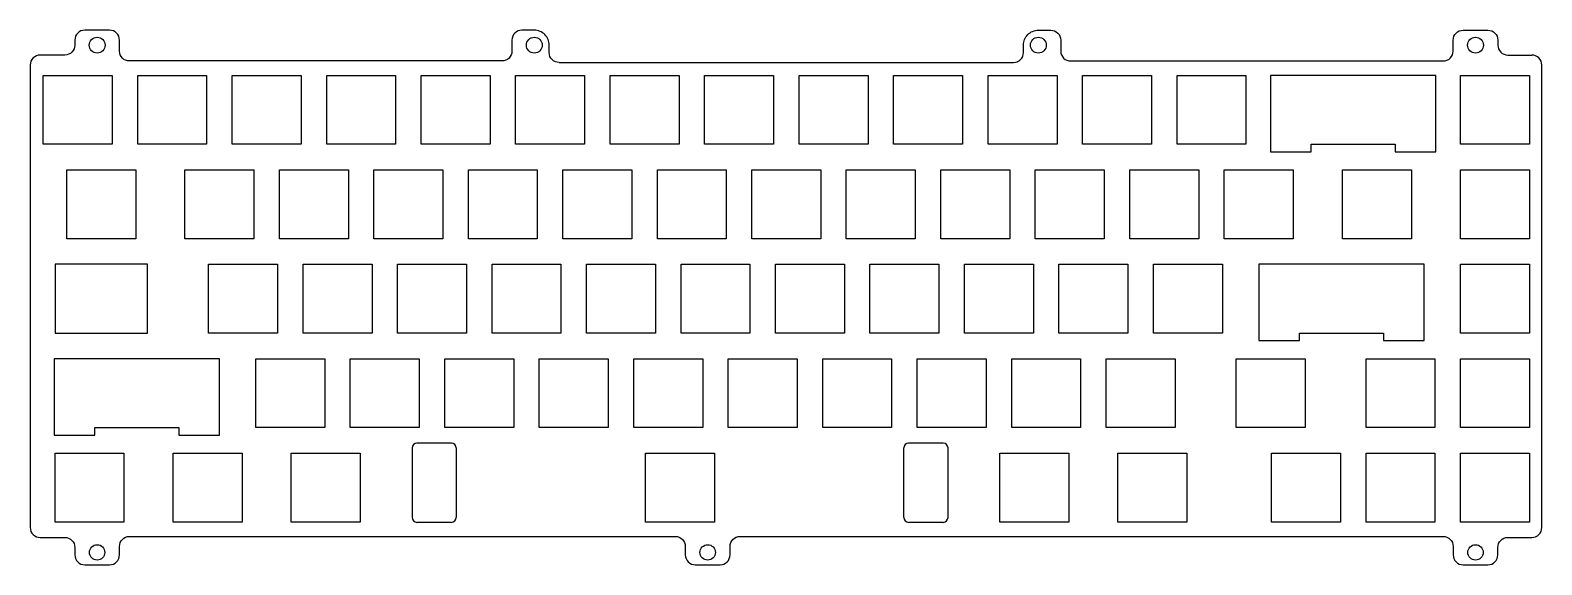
# Model space of a CAD drawing. Header units: millimetres. Extents: x 573 to 878, y 224 to 332.
import ezdxf

# ---------------------------------------------------------------- set-up
doc = ezdxf.new("R2010")
doc.units = ezdxf.units.MM

msp = doc.modelspace()

# ---------------------------------------------------------------- linework, layer by layer
for p, q in [((649.79, 248.06), (649.79, 234.06)), ((657.72, 249.06), (650.79, 249.06)), ((658.72, 248.06), (658.72, 234.06)), ((748.92, 234.06), (748.92, 248.06)), ((756.86, 249.06), (749.92, 249.06)), ((757.86, 234.06), (757.86, 248.06)), ((657.72, 233.06), (650.79, 233.06)), ((756.86, 233.06), (749.92, 233.06))]:
    msp.add_line(p, q)
at = {"ltscale": 0.1}
for points in [[(679.45, 325.81, -0.414214), (677.45, 327.81), (677.45, 329.31, 0.414214), (674.44, 332.32), (671.94, 332.32, 0.414214), (669.94, 330.32), (669.94, 328.11, -0.414214), (667.93, 326.11), (592.81, 326.11, -0.414214), (590.81, 328.11), (590.81, 330.32, 0.414214), (588.81, 332.32), (583.8, 332.32, 0.414214), (581.8, 330.32)], [(679.45, 325.81), (771.06, 325.81, 0.414214), (773.06, 327.81), (773.06, 329.31, -0.414214), (776.07, 332.32), (778.57, 332.32, -0.414214), (780.57, 330.32), (780.57, 328.11, 0.414214), (782.58, 326.11), (857.69, 326.11, 0.414214), (859.7, 328.11), (859.7, 330.32, -0.414214), (861.7, 332.32), (866.71, 332.32, -0.414214), (868.71, 330.32), (868.71, 329.31, 0.414214), (870.72, 327.31), (875.56, 327.31)], [(581.8, 330.32), (581.8, 329.31, -0.414214), (579.79, 327.31), (574.82, 327.31, 0.414214), (572.81, 325.31), (572.81, 232.01, 0.414214), (574.82, 230.01), (579.79, 230.01, -0.414214), (581.8, 228), (581.8, 226.5, 0.414214), (583.8, 224.5), (588.81, 224.5, 0.414214), (590.81, 226.5), (590.81, 228.2, -0.414214), (592.81, 230.21), (702.89, 230.21, -0.414214), (704.89, 228.2), (704.89, 226.5, 0.414214), (706.9, 224.5), (711.9, 224.5, 0.414214), (713.91, 226.5), (713.91, 228.2, -0.414214), (715.91, 230.21), (857.69, 230.21, -0.414214), (859.7, 228.2), (859.7, 226.5, 0.414214), (861.7, 224.5), (866.71, 224.5, 0.414214), (868.71, 226.5), (868.71, 228, -0.414214), (870.72, 230.01), (875.56, 230.01, 0.414214), (877.57, 232.01), (877.57, 325.31, 0.414214), (875.56, 327.31)]]:
    msp.add_lwpolyline(points, format="xyb", dxfattribs=at)
for points in [[(589.33, 323.21), (589.33, 309.31), (575.43, 309.31), (575.43, 323.21)], [(608.38, 323.21), (608.38, 309.31), (594.48, 309.31), (594.48, 323.21)], [(627.43, 323.21), (627.43, 309.31), (613.53, 309.31), (613.53, 323.21)], [(646.48, 323.21), (646.48, 309.31), (632.58, 309.31), (632.58, 323.21)], [(665.53, 323.21), (665.53, 309.31), (651.63, 309.31), (651.63, 323.21)], [(684.58, 323.21), (684.58, 309.31), (670.68, 309.31), (670.68, 323.21)], [(703.63, 323.21), (703.63, 309.31), (689.73, 309.31), (689.73, 323.21)], [(722.68, 323.21), (722.68, 309.31), (708.78, 309.31), (708.78, 323.21)], [(741.73, 323.21), (741.73, 309.31), (727.83, 309.31), (727.83, 323.21)], [(760.78, 323.21), (760.78, 309.31), (746.88, 309.31), (746.88, 323.21)], [(779.83, 323.21), (779.83, 309.31), (765.93, 309.31), (765.93, 323.21)], [(798.88, 323.21), (798.88, 309.31), (784.98, 309.31), (784.98, 323.21)], [(817.93, 323.21), (817.93, 309.31), (804.03, 309.31), (804.03, 323.21)], [(875.08, 323.21), (875.08, 309.31), (861.18, 309.31), (861.18, 323.21)], [(594.09, 304.16), (594.09, 290.26), (580.19, 290.26), (580.19, 304.16)], [(617.9, 304.16), (617.9, 290.26), (604, 290.26), (604, 304.16)], [(636.95, 304.16), (636.95, 290.26), (623.05, 290.26), (623.05, 304.16)], [(656, 304.16), (656, 290.26), (642.1, 290.26), (642.1, 304.16)], [(675.05, 304.16), (675.05, 290.26), (661.15, 290.26), (661.15, 304.16)], [(694.1, 304.16), (694.1, 290.26), (680.2, 290.26), (680.2, 304.16)], [(713.15, 304.16), (713.15, 290.26), (699.25, 290.26), (699.25, 304.16)], [(732.2, 304.16), (732.2, 290.26), (718.3, 290.26), (718.3, 304.16)], [(751.25, 304.16), (751.25, 290.26), (737.35, 290.26), (737.35, 304.16)], [(770.3, 304.16), (770.3, 290.26), (756.4, 290.26), (756.4, 304.16)], [(789.35, 304.16), (789.35, 290.26), (775.45, 290.26), (775.45, 304.16)], [(808.4, 304.16), (808.4, 290.26), (794.5, 290.26), (794.5, 304.16)], [(827.45, 304.16), (827.45, 290.26), (813.55, 290.26), (813.55, 304.16)], [(851.27, 304.16), (851.27, 290.26), (837.37, 290.26), (837.37, 304.16)], [(875.08, 304.16), (875.08, 290.26), (861.18, 290.26), (861.18, 304.16)], [(596.46, 271.21), (596.46, 285.11), (577.83, 285.11), (577.83, 271.21)], [(622.67, 285.11), (622.67, 271.21), (608.77, 271.21), (608.77, 285.11)], [(641.72, 285.11), (641.72, 271.21), (627.82, 271.21), (627.82, 285.11)], [(660.77, 285.11), (660.77, 271.21), (646.87, 271.21), (646.87, 285.11)], [(679.82, 285.11), (679.82, 271.21), (665.92, 271.21), (665.92, 285.11)], [(698.87, 285.11), (698.87, 271.21), (684.97, 271.21), (684.97, 285.11)], [(717.92, 285.11), (717.92, 271.21), (704.02, 271.21), (704.02, 285.11)], [(736.97, 285.11), (736.97, 271.21), (723.07, 271.21), (723.07, 285.11)], [(756.02, 285.11), (756.02, 271.21), (742.12, 271.21), (742.12, 285.11)], [(775.07, 285.11), (775.07, 271.21), (761.17, 271.21), (761.17, 285.11)], [(794.12, 285.11), (794.12, 271.21), (780.22, 271.21), (780.22, 285.11)], [(813.17, 285.11), (813.17, 271.21), (799.27, 271.21), (799.27, 285.11)], [(875.08, 285.11), (875.08, 271.21), (861.18, 271.21), (861.18, 285.11)], [(632.19, 266.06), (632.19, 252.16), (618.29, 252.16), (618.29, 266.06)], [(651.24, 266.06), (651.24, 252.16), (637.34, 252.16), (637.34, 266.06)], [(670.29, 266.06), (670.29, 252.16), (656.39, 252.16), (656.39, 266.06)], [(689.34, 266.06), (689.34, 252.16), (675.44, 252.16), (675.44, 266.06)], [(708.39, 266.06), (708.39, 252.16), (694.49, 252.16), (694.49, 266.06)], [(727.44, 266.06), (727.44, 252.16), (713.54, 252.16), (713.54, 266.06)], [(746.49, 266.06), (746.49, 252.16), (732.59, 252.16), (732.59, 266.06)], [(765.54, 266.06), (765.54, 252.16), (751.64, 252.16), (751.64, 266.06)], [(784.59, 266.06), (784.59, 252.16), (770.69, 252.16), (770.69, 266.06)], [(803.64, 266.06), (803.64, 252.16), (789.74, 252.16), (789.74, 266.06)], [(829.84, 266.06), (829.84, 252.16), (815.94, 252.16), (815.94, 266.06)], [(856.03, 266.06), (856.03, 252.16), (842.13, 252.16), (842.13, 266.06)], [(875.08, 266.06), (875.08, 252.16), (861.18, 252.16), (861.18, 266.06)], [(591.71, 247.01), (591.71, 233.11), (577.81, 233.11), (577.81, 247.01)], [(615.52, 247.01), (615.52, 233.11), (601.62, 233.11), (601.62, 247.01)], [(639.34, 247.01), (639.34, 233.11), (625.44, 233.11), (625.44, 247.01)], [(710.77, 247.01), (710.77, 233.11), (696.87, 233.11), (696.87, 247.01)], [(782.21, 247.01), (782.21, 233.11), (768.31, 233.11), (768.31, 247.01)], [(806.02, 247.01), (806.02, 233.11), (792.12, 233.11), (792.12, 247.01)], [(836.98, 247.01), (836.98, 233.11), (823.08, 233.11), (823.08, 247.01)], [(856.03, 247.01), (856.03, 233.11), (842.13, 233.11), (842.13, 247.01)], [(875.08, 247.01), (875.08, 233.11), (861.18, 233.11), (861.18, 247.01)]]:
    msp.add_lwpolyline(points, close=True)
at = {"color": 0}
for points in [[(856.24, 307.82), (856.24, 323.21), (822.87, 323.21), (822.87, 307.82), (831.09, 307.82), (831.09, 309.31), (848.02, 309.31), (848.02, 307.82)], [(853.85, 269.72), (853.85, 285.11), (820.49, 285.11), (820.49, 269.72), (828.71, 269.72), (828.71, 271.21), (845.64, 271.21), (845.64, 269.72)], [(610.97, 250.67), (610.97, 266.06), (577.61, 266.06), (577.61, 250.67), (585.82, 250.67), (585.82, 252.16), (602.75, 252.16), (602.75, 250.67)]]:
    msp.add_lwpolyline(points, close=True, dxfattribs=at)
at = {"ltscale": 0.1}
for centre in [(586.3, 329.31), (674.44, 329.31), (776.07, 329.31), (864.21, 329.31)]:
    msp.add_circle(centre, 1.6, dxfattribs=at)
for centre in [(586.3, 227), (709.4, 227), (864.21, 227)]:
    msp.add_circle(centre, 1.55)
for centre, start, end in [((650.79, 248.06), 90, 180), ((657.72, 248.06), 0, 90), ((749.92, 248.06), 90, 180), ((756.86, 248.06), 0, 90), ((650.79, 234.06), 180, 270), ((657.72, 234.06), 270, 0), ((749.92, 234.06), 180, 270), ((756.86, 234.06), 270, 0)]:
    msp.add_arc(centre, 1, start, end)

doc.saveas('drawing.dxf')
